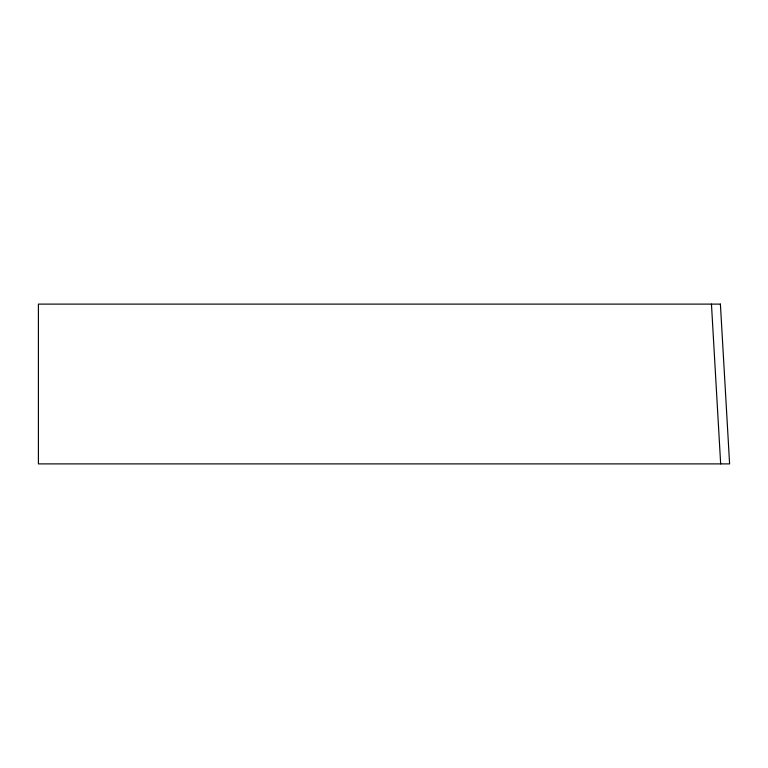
<?xml version="1.0" encoding="UTF-8"?>
<svg xmlns="http://www.w3.org/2000/svg" width="768" height="768" viewBox="0 0 768 768"><rect width="100%" height="100%" fill="white"/><g stroke="black" fill="none" stroke-linecap="round" stroke-linejoin="round"><path stroke-width="1.15" d="M711.456 304.109L720.662 463.891M720.394 304.109L38.4 304.109L38.4 463.891L729.6 463.891L720.394 304.109"/></g></svg>
